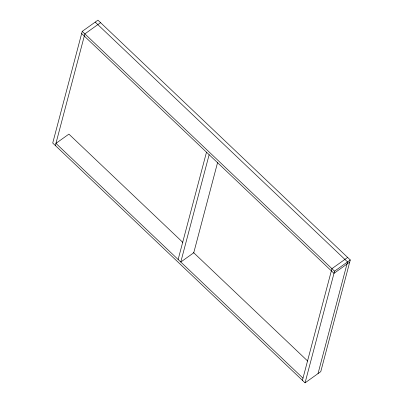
<?xml version="1.0" encoding="UTF-8"?>
<svg xmlns="http://www.w3.org/2000/svg" width="403" height="403" viewBox="0 0 403 403"><rect width="100%" height="100%" fill="white"/><g stroke="black" fill="none" stroke-linecap="round" stroke-linejoin="round"><path stroke-width="0.6" d="M82.227 31.369L52.722 143.04L305.061 382.85L320.773 371.631L350.278 259.96L97.939 20.15L82.227 31.369L334.561 271.179L305.061 382.85M55.367 145.548L84.872 33.882L100.584 22.664M178.141 259.517L206.497 152.188M209.142 154.702L180.786 262.031L193.752 252.772L217.62 162.424M302.416 380.336L331.921 268.67L347.633 257.452M318.022 373.596L347.527 261.925L95.194 22.115M334.561 271.179L350.278 259.96M349.703 262.131L333.991 273.355L81.653 33.54M182.856 242.42L68.903 134.123L55.941 143.377L302.991 378.165M193.339 252.384L307.746 361.113"/></g></svg>
